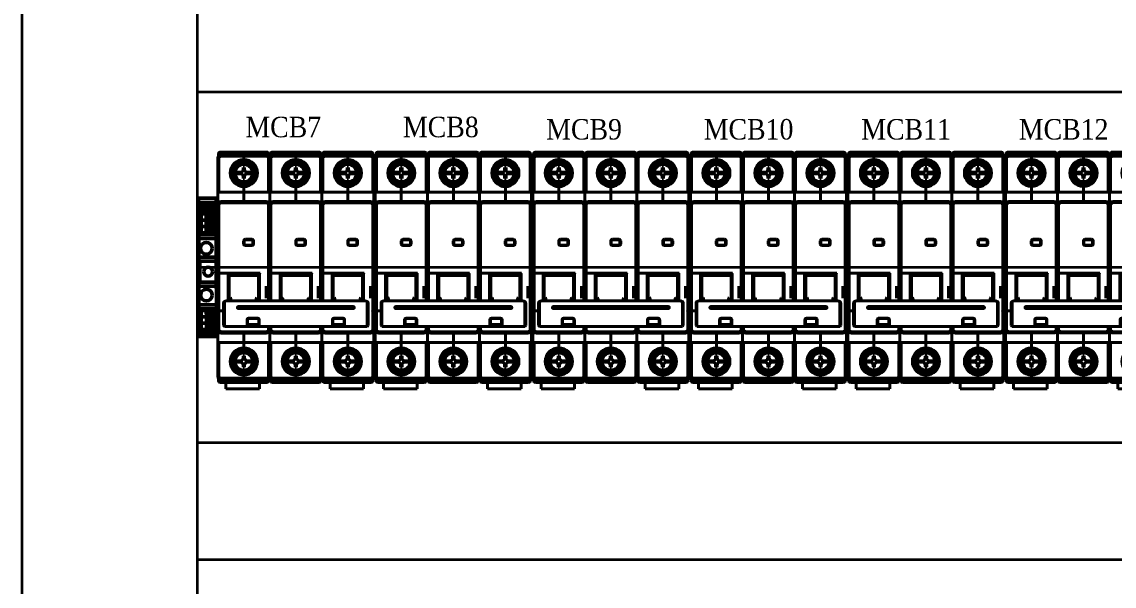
# Model space of a CAD drawing. Header units: millimetres. Extents: x 0 to 19177, y 0 to 12100.
# Drawn here: x 16885.1 to 17258.8, y 10705.7 to 10898.9 of the extents above; entities that cross this region are included whole.
import ezdxf

# ---------------------------------------------------------------- set-up
doc = ezdxf.new("R2010")
doc.units = ezdxf.units.MM
doc.header["$MEASUREMENT"] = 0
doc.linetypes.add('KM_SOLID', pattern=[0])
doc.layers.add('mang', color=4, linetype='Continuous')
for name, color, linetype, lineweight in [('NetDam', 7, 'Continuous', 35), ('Visible (ISO)', 7, 'Continuous', 50), ('粗线层', 3, 'KM_SOLID', 40)]:
    doc.layers.add(name, color=color, linetype=linetype, lineweight=lineweight)
doc.styles.add('HOATBF.shx', font='', dxfattribs={"width": 0.9})
doc.styles.get('HOATBF.shx').set_extended_font_data('.VnAvant')

# ---------------------------------------------------------------- blocks, each defined once
blk = doc.blocks.new('CHT.NXB-63 3P')
at = {"layer": '粗线层'}
for p, q in [((3611.76, -2245.59), (3611.76, -2244.89)), ((3628.36, -2244.19), (3612.46, -2244.19)), ((3628.36, -2245.19), (3612.56, -2245.19)), ((3628.36, -2245.59), (3612.56, -2245.59)), ((3620.46, -2247.84), (3620.46, -2244.19)), ((3629.06, -2244.89), (3629.06, -2245.49)), ((3629.56, -2245.59), (3629.56, -2244.89)), ((3646.16, -2244.19), (3630.26, -2244.19)), ((3646.16, -2245.19), (3630.36, -2245.19)), ((3646.16, -2245.59), (3630.36, -2245.59)), ((3638.26, -2247.84), (3638.26, -2244.19)), ((3646.86, -2244.89), (3646.86, -2245.49)), ((3647.36, -2245.59), (3647.36, -2244.89)), ((3663.96, -2244.19), (3648.06, -2244.19)), ((3663.96, -2245.19), (3648.16, -2245.19)), ((3663.96, -2245.59), (3648.16, -2245.59)), ((3656.06, -2247.84), (3656.06, -2244.19)), ((3664.66, -2244.89), (3664.66, -2245.49)), ((3611.56, -2262.17), (3611.56, -2246.19)), ((3611.96, -2246.19), (3611.96, -2257.89)), ((3620.21, -2250.09), (3620.21, -2249.44)), ((3620.21, -2249.44), (3620.71, -2249.44)), ((3620.71, -2250.09), (3620.71, -2249.44)), ((3628.96, -2257.89), (3628.96, -2246.19)), ((3629.36, -2262.17), (3629.36, -2246.19)), ((3629.76, -2246.19), (3629.76, -2257.89)), ((3638.01, -2250.09), (3638.01, -2249.44)), ((3638.01, -2249.44), (3638.51, -2249.44)), ((3638.51, -2250.09), (3638.51, -2249.44)), ((3646.76, -2257.89), (3646.76, -2246.19)), ((3647.16, -2262.17), (3647.16, -2246.19)), ((3647.56, -2246.19), (3647.56, -2257.89)), ((3655.81, -2250.09), (3655.81, -2249.44)), ((3655.81, -2249.44), (3656.31, -2249.44)), ((3656.31, -2250.09), (3656.31, -2249.44)), ((3664.56, -2257.89), (3664.56, -2246.19)), ((3664.96, -2320.99), (3664.96, -2246.19)), ((3619.21, -2251.09), (3617.14, -2251.09)), ((3619.21, -2251.59), (3617.14, -2251.59)), ((3618.97, -2251.09), (3618.97, -2251.59)), ((3619.67, -2251.7), (3619.67, -2250.98)), ((3620.1, -2250.55), (3620.82, -2250.55)), ((3620.82, -2252.13), (3620.1, -2252.13)), ((3620.21, -2253.24), (3620.21, -2252.59)), ((3620.21, -2253.24), (3620.71, -2253.24)), ((3620.71, -2253.24), (3620.71, -2252.59)), ((3621.25, -2250.98), (3621.25, -2251.7)), ((3623.78, -2251.09), (3621.71, -2251.09)), ((3623.78, -2251.59), (3621.71, -2251.59)), ((3621.95, -2251.09), (3621.95, -2251.59)), ((3637.01, -2251.09), (3634.94, -2251.09)), ((3637.01, -2251.59), (3634.94, -2251.59)), ((3636.77, -2251.09), (3636.77, -2251.59)), ((3637.47, -2251.7), (3637.47, -2250.98)), ((3637.9, -2250.55), (3638.62, -2250.55)), ((3638.62, -2252.13), (3637.9, -2252.13)), ((3638.01, -2253.24), (3638.01, -2252.59)), ((3638.01, -2253.24), (3638.51, -2253.24)), ((3638.51, -2253.24), (3638.51, -2252.59)), ((3639.05, -2250.98), (3639.05, -2251.7)), ((3641.58, -2251.09), (3639.51, -2251.09)), ((3641.58, -2251.59), (3639.51, -2251.59)), ((3639.75, -2251.09), (3639.75, -2251.59)), ((3654.81, -2251.09), (3652.74, -2251.09)), ((3654.81, -2251.59), (3652.74, -2251.59)), ((3654.57, -2251.09), (3654.57, -2251.59)), ((3655.27, -2251.7), (3655.27, -2250.98)), ((3655.7, -2250.55), (3656.42, -2250.55)), ((3656.42, -2252.13), (3655.7, -2252.13)), ((3655.81, -2253.24), (3655.81, -2252.59)), ((3655.81, -2253.24), (3656.31, -2253.24)), ((3656.31, -2253.24), (3656.31, -2252.59)), ((3656.85, -2250.98), (3656.85, -2251.7)), ((3659.38, -2251.09), (3657.31, -2251.09)), ((3659.38, -2251.59), (3657.31, -2251.59)), ((3657.55, -2251.09), (3657.55, -2251.59)), ((3620.46, -2261.09), (3620.46, -2254.84)), ((3638.26, -2261.09), (3638.26, -2254.84)), ((3656.06, -2261.09), (3656.06, -2254.84)), ((3611.96, -2257.89), (3611.56, -2257.49)), ((3628.96, -2257.89), (3611.96, -2257.89)), ((3629.36, -2257.49), (3628.96, -2257.89)), ((3629.76, -2257.89), (3629.36, -2257.49)), ((3646.76, -2257.89), (3629.76, -2257.89)), ((3647.16, -2257.49), (3646.76, -2257.89)), ((3647.56, -2257.89), (3647.16, -2257.49)), ((3664.56, -2257.89), (3647.56, -2257.89)), ((3664.96, -2257.49), (3664.56, -2257.89)), ((3611.56, -2262.03), (3611.59, -2262.03)), ((3611.56, -2320.99), (3611.56, -2262.29)), ((3611.96, -2285.63), (3611.96, -2262.29)), ((3612.76, -2261.09), (3628.16, -2261.09)), ((3612.76, -2261.49), (3628.16, -2261.49)), ((3628.96, -2295.12), (3628.96, -2262.29)), ((3629.36, -2262.03), (3629.39, -2262.03)), ((3629.36, -2295.12), (3629.36, -2262.29)), ((3629.76, -2285.63), (3629.76, -2262.29)), ((3630.56, -2261.09), (3645.96, -2261.09)), ((3630.56, -2261.49), (3645.96, -2261.49)), ((3646.76, -2295.12), (3646.76, -2262.29)), ((3647.16, -2262.03), (3647.19, -2262.03)), ((3647.16, -2295.12), (3647.16, -2262.29)), ((3647.56, -2285.63), (3647.56, -2262.29)), ((3648.36, -2261.09), (3663.76, -2261.09)), ((3648.36, -2261.49), (3663.76, -2261.49)), ((3664.56, -2304.89), (3664.56, -2262.29)), ((3620.41, -2275.59), (3620.41, -2274.59)), ((3620.61, -2275.59), (3620.61, -2274.59)), ((3621.01, -2273.99), (3623.21, -2273.99)), ((3621.01, -2274.19), (3623.21, -2274.19)), ((3623.21, -2275.99), (3621.01, -2275.99)), ((3623.56, -2275.77), (3623.56, -2274.41)), ((3623.61, -2274.59), (3623.61, -2275.59)), ((3623.81, -2274.59), (3623.81, -2275.59)), ((3638.21, -2275.59), (3638.21, -2274.59)), ((3638.41, -2275.59), (3638.41, -2274.59)), ((3638.81, -2273.99), (3641.01, -2273.99)), ((3638.81, -2274.19), (3641.01, -2274.19)), ((3641.01, -2275.99), (3638.81, -2275.99)), ((3641.36, -2275.77), (3641.36, -2274.41)), ((3641.41, -2274.59), (3641.41, -2275.59)), ((3641.61, -2274.59), (3641.61, -2275.59)), ((3656.01, -2275.59), (3656.01, -2274.59)), ((3656.21, -2275.59), (3656.21, -2274.59)), ((3656.61, -2273.99), (3658.81, -2273.99)), ((3656.61, -2274.19), (3658.81, -2274.19)), ((3658.81, -2275.99), (3656.61, -2275.99)), ((3659.16, -2275.77), (3659.16, -2274.41)), ((3659.21, -2274.59), (3659.21, -2275.59)), ((3659.41, -2274.59), (3659.41, -2275.59)), ((3623.21, -2276.19), (3621.01, -2276.19)), ((3641.01, -2276.19), (3638.81, -2276.19)), ((3658.81, -2276.19), (3656.61, -2276.19)), ((3611.96, -2285.63), (3611.56, -2285.23)), ((3625.86, -2285.63), (3611.96, -2285.63)), ((3611.96, -2304.89), (3611.96, -2285.63)), ((3615.06, -2295.12), (3615.06, -2285.63)), ((3615.15, -2285.63), (3615.26, -2285.76)), ((3615.26, -2285.76), (3615.29, -2285.78)), ((3615.46, -2295.12), (3615.46, -2285.63)), ((3615.46, -2286.21), (3625.46, -2286.21)), ((3615.46, -2286.41), (3625.46, -2286.41)), ((3620.66, -2286.43), (3620.66, -2286.41)), ((3625.46, -2295.12), (3625.46, -2286.09)), ((3625.86, -2285.76), (3625.86, -2295.12)), ((3628.96, -2285.63), (3628.93, -2285.63)), ((3628.96, -2285.63), (3628.96, -2285.63)), ((3629.76, -2285.63), (3629.36, -2285.23)), ((3643.66, -2285.63), (3629.76, -2285.63)), ((3629.76, -2295.12), (3629.76, -2285.63)), ((3632.86, -2295.12), (3632.86, -2285.63)), ((3632.95, -2285.63), (3633.06, -2285.76)), ((3633.06, -2285.76), (3633.09, -2285.78)), ((3633.26, -2295.12), (3633.26, -2285.63)), ((3633.26, -2286.21), (3643.26, -2286.21)), ((3633.26, -2286.41), (3643.26, -2286.41)), ((3638.46, -2286.48), (3638.46, -2286.41)), ((3643.26, -2295.12), (3643.26, -2286.09)), ((3643.66, -2285.76), (3643.66, -2295.12)), ((3646.76, -2285.63), (3646.73, -2285.63)), ((3646.76, -2285.63), (3646.76, -2285.63)), ((3647.56, -2285.63), (3647.16, -2285.23)), ((3647.56, -2295.12), (3647.56, -2285.63)), ((3661.46, -2285.63), (3647.56, -2285.63)), ((3650.66, -2295.12), (3650.66, -2285.63)), ((3650.75, -2285.63), (3650.86, -2285.76)), ((3650.86, -2285.76), (3650.89, -2285.78)), ((3651.06, -2295.12), (3651.06, -2285.63)), ((3651.06, -2286.21), (3661.06, -2286.21)), ((3651.06, -2286.41), (3661.06, -2286.41)), ((3656.26, -2286.43), (3656.26, -2286.41)), ((3661.06, -2295.12), (3661.06, -2286.09)), ((3661.46, -2285.76), (3661.46, -2295.12)), ((3664.56, -2285.63), (3664.53, -2285.63)), ((3664.56, -2285.63), (3664.56, -2285.63)), ((3611.56, -2288.94), (3611.86, -2288.64)), ((3611.96, -2288.64), (3611.86, -2288.64)), ((3611.86, -2295.54), (3611.86, -2288.64)), ((3628.16, -2290.06), (3628.16, -2294.12)), ((3628.96, -2288.64), (3629.06, -2288.64)), ((3629.36, -2288.94), (3629.06, -2288.64)), ((3629.06, -2288.64), (3629.06, -2295.12)), ((3629.36, -2288.94), (3629.66, -2288.64)), ((3629.76, -2288.64), (3629.66, -2288.64)), ((3629.66, -2295.12), (3629.66, -2288.64)), ((3645.96, -2290.06), (3645.96, -2294.12)), ((3646.76, -2288.64), (3646.86, -2288.64)), ((3646.86, -2288.64), (3646.86, -2295.12)), ((3647.16, -2288.94), (3646.86, -2288.64)), ((3647.16, -2288.94), (3647.46, -2288.64)), ((3647.46, -2295.12), (3647.46, -2288.64)), ((3647.56, -2288.64), (3647.46, -2288.64)), ((3663.76, -2290.06), (3663.76, -2294.12)), ((3664.56, -2288.64), (3664.66, -2288.64)), ((3664.66, -2288.64), (3664.66, -2295.54)), ((3664.96, -2288.94), (3664.66, -2288.64)), ((3615.66, -2295.12), (3615.66, -2294.14)), ((3616.06, -2294.36), (3616.06, -2295.12)), ((3624.66, -2295.12), (3624.66, -2294.36)), ((3625.06, -2295.12), (3625.06, -2294.14)), ((3633.46, -2295.12), (3633.46, -2294.24)), ((3633.86, -2294.46), (3633.86, -2295.12)), ((3642.46, -2295.12), (3642.46, -2294.46)), ((3642.86, -2295.12), (3642.86, -2294.24)), ((3651.26, -2295.12), (3651.26, -2294.14)), ((3651.66, -2294.36), (3651.66, -2295.12)), ((3660.26, -2295.12), (3660.26, -2294.36)), ((3660.66, -2295.12), (3660.66, -2294.14)), ((3611.56, -2295.24), (3611.86, -2295.54)), ((3611.96, -2295.54), (3611.86, -2295.54)), ((3613.51, -2295.79), (3613.51, -2303.56)), ((3613.81, -2295.56), (3613.81, -2303.86)), ((3614.12, -2295.19), (3613.96, -2295.26)), ((3662.01, -2295.12), (3614.51, -2295.12)), ((3618.26, -2297.33), (3618.26, -2297.41)), ((3618.76, -2297), (3657.76, -2297)), ((3657.76, -2297.51), (3618.76, -2297.51)), ((3657.76, -2297.65), (3618.76, -2297.65)), ((3618.76, -2297.75), (3657.76, -2297.75)), ((3658.26, -2297.33), (3658.26, -2297.41)), ((3662.4, -2295.19), (3662.56, -2295.26)), ((3662.71, -2303.86), (3662.71, -2295.56)), ((3663.01, -2303.56), (3663.01, -2295.79)), ((3664.56, -2295.54), (3664.66, -2295.54)), ((3664.96, -2295.24), (3664.66, -2295.54)), ((3611.56, -2298.95), (3611.96, -2298.55)), ((3611.96, -2298.55), (3613.51, -2298.55)), ((3612.26, -2298.55), (3612.56, -2298.55)), ((3621.76, -2301.51), (3621.56, -2301.59)), ((3621.56, -2303.29), (3621.56, -2301.59)), ((3621.76, -2303.12), (3621.76, -2301.51)), ((3625.26, -2301.04), (3622.06, -2301.04)), ((3622.06, -2301.15), (3625.26, -2301.15)), ((3625.26, -2301.15), (3625.26, -2301.04)), ((3625.76, -2301.59), (3625.56, -2301.51)), ((3625.56, -2301.51), (3625.56, -2303.12)), ((3625.76, -2301.59), (3625.76, -2303.29)), ((3650.96, -2301.51), (3650.76, -2301.59)), ((3650.76, -2303.29), (3650.76, -2301.59)), ((3650.96, -2303.12), (3650.96, -2301.51)), ((3654.46, -2301.04), (3651.26, -2301.04)), ((3651.26, -2301.04), (3651.26, -2301.15)), ((3651.26, -2301.15), (3654.46, -2301.15)), ((3654.76, -2301.51), (3654.76, -2303.12)), ((3654.96, -2301.59), (3654.76, -2301.51)), ((3654.96, -2301.59), (3654.96, -2303.29)), ((3664.53, -2298.55), (3664.56, -2298.55)), ((3628.16, -2305.69), (3612.76, -2305.69)), ((3613.51, -2303.56), (3613.81, -2303.86)), ((3662.71, -2303.86), (3613.81, -2303.86)), ((3621.56, -2303.29), (3621.76, -2303.12)), ((3625.26, -2303.22), (3622.06, -2303.22)), ((3622.06, -2303.22), (3622.06, -2303.56)), ((3622.06, -2303.56), (3625.26, -2303.56)), ((3625.56, -2303.12), (3625.76, -2303.29)), ((3628.96, -2303.86), (3628.96, -2304.89)), ((3629.36, -2320.99), (3629.36, -2303.86)), ((3629.76, -2304.89), (3629.76, -2303.86)), ((3645.96, -2305.69), (3630.56, -2305.69)), ((3646.76, -2303.86), (3646.76, -2304.89)), ((3647.16, -2320.99), (3647.16, -2303.86)), ((3647.56, -2304.89), (3647.56, -2303.86)), ((3663.76, -2305.69), (3648.36, -2305.69)), ((3650.76, -2303.29), (3650.96, -2303.12)), ((3654.46, -2303.22), (3651.26, -2303.22)), ((3651.26, -2303.56), (3654.46, -2303.56)), ((3654.46, -2303.56), (3654.46, -2303.22)), ((3654.76, -2303.12), (3654.96, -2303.29)), ((3663.01, -2303.56), (3662.71, -2303.86)), ((3611.56, -2309.69), (3611.96, -2309.29)), ((3628.96, -2309.29), (3611.96, -2309.29)), ((3611.96, -2309.29), (3611.96, -2320.99)), ((3628.16, -2306.09), (3612.76, -2306.09)), ((3620.46, -2312.34), (3620.46, -2306.09)), ((3628.96, -2309.29), (3629.36, -2309.69)), ((3628.96, -2320.99), (3628.96, -2309.29)), ((3629.36, -2309.69), (3629.76, -2309.29)), ((3646.76, -2309.29), (3629.76, -2309.29)), ((3629.76, -2309.29), (3629.76, -2320.99)), ((3645.96, -2306.09), (3630.56, -2306.09)), ((3638.26, -2312.34), (3638.26, -2306.09)), ((3646.76, -2309.29), (3647.16, -2309.69)), ((3646.76, -2320.99), (3646.76, -2309.29)), ((3647.16, -2309.69), (3647.56, -2309.29)), ((3664.56, -2309.29), (3647.56, -2309.29)), ((3647.56, -2309.29), (3647.56, -2320.99)), ((3663.76, -2306.09), (3648.36, -2306.09)), ((3656.06, -2312.34), (3656.06, -2306.09)), ((3664.56, -2320.99), (3664.56, -2309.29)), ((3664.56, -2309.29), (3664.96, -2309.69)), ((3619.21, -2315.59), (3617.14, -2315.59)), ((3619.21, -2316.09), (3617.14, -2316.09)), ((3618.97, -2316.09), (3618.97, -2315.59)), ((3619.67, -2316.2), (3619.67, -2315.48)), ((3620.1, -2315.05), (3620.82, -2315.05)), ((3620.82, -2316.63), (3620.1, -2316.63)), ((3620.71, -2313.94), (3620.21, -2313.94)), ((3620.21, -2313.94), (3620.21, -2314.59)), ((3620.21, -2317.09), (3620.21, -2317.74)), ((3620.71, -2313.94), (3620.71, -2314.59)), ((3620.71, -2317.09), (3620.71, -2317.74)), ((3621.25, -2315.48), (3621.25, -2316.2)), ((3623.78, -2315.59), (3621.71, -2315.59)), ((3623.78, -2316.09), (3621.71, -2316.09)), ((3621.95, -2316.09), (3621.95, -2315.59)), ((3637.01, -2315.59), (3634.94, -2315.59)), ((3637.01, -2316.09), (3634.94, -2316.09)), ((3636.77, -2316.09), (3636.77, -2315.59)), ((3637.47, -2316.2), (3637.47, -2315.48)), ((3637.9, -2315.05), (3638.62, -2315.05)), ((3638.62, -2316.63), (3637.9, -2316.63)), ((3638.51, -2313.94), (3638.01, -2313.94)), ((3638.01, -2313.94), (3638.01, -2314.59)), ((3638.01, -2317.09), (3638.01, -2317.74)), ((3638.51, -2313.94), (3638.51, -2314.59)), ((3638.51, -2317.09), (3638.51, -2317.74)), ((3639.05, -2315.48), (3639.05, -2316.2)), ((3641.58, -2315.59), (3639.51, -2315.59)), ((3641.58, -2316.09), (3639.51, -2316.09)), ((3639.75, -2316.09), (3639.75, -2315.59)), ((3654.81, -2315.59), (3652.74, -2315.59)), ((3654.81, -2316.09), (3652.74, -2316.09)), ((3654.57, -2316.09), (3654.57, -2315.59)), ((3655.27, -2316.2), (3655.27, -2315.48)), ((3655.7, -2315.05), (3656.42, -2315.05)), ((3656.42, -2316.63), (3655.7, -2316.63)), ((3656.31, -2313.94), (3655.81, -2313.94)), ((3655.81, -2313.94), (3655.81, -2314.59)), ((3655.81, -2317.09), (3655.81, -2317.74)), ((3656.31, -2313.94), (3656.31, -2314.59)), ((3656.31, -2317.09), (3656.31, -2317.74)), ((3656.85, -2315.48), (3656.85, -2316.2)), ((3659.38, -2315.59), (3657.31, -2315.59)), ((3659.38, -2316.09), (3657.31, -2316.09)), ((3657.55, -2316.09), (3657.55, -2315.59)), ((3620.71, -2317.74), (3620.21, -2317.74)), ((3620.46, -2322.99), (3620.46, -2319.34)), ((3638.51, -2317.74), (3638.01, -2317.74)), ((3638.26, -2322.99), (3638.26, -2319.34)), ((3656.31, -2317.74), (3655.81, -2317.74)), ((3656.06, -2322.99), (3656.06, -2319.34)), ((3611.76, -2322.29), (3611.76, -2321.59)), ((3628.36, -2322.99), (3612.46, -2322.99)), ((3628.36, -2321.59), (3612.56, -2321.59)), ((3628.36, -2321.99), (3612.56, -2321.99)), ((3614.36, -2322.99), (3614.36, -2325.19)), ((3625.86, -2322.99), (3625.86, -2325.19)), ((3629.06, -2321.69), (3629.06, -2322.29)), ((3629.56, -2322.29), (3629.56, -2321.59)), ((3646.16, -2322.99), (3630.26, -2322.99)), ((3646.16, -2321.59), (3630.36, -2321.59)), ((3646.16, -2321.99), (3630.36, -2321.99)), ((3646.86, -2321.69), (3646.86, -2322.29)), ((3647.36, -2322.29), (3647.36, -2321.59)), ((3663.96, -2322.99), (3648.06, -2322.99)), ((3663.96, -2321.59), (3648.16, -2321.59)), ((3663.96, -2321.99), (3648.16, -2321.99)), ((3649.96, -2322.99), (3649.96, -2325.19)), ((3661.46, -2322.99), (3661.46, -2325.19)), ((3664.66, -2321.69), (3664.66, -2322.29)), ((3614.36, -2325.19), (3625.86, -2325.19)), ((3649.96, -2325.19), (3661.46, -2325.19))]:
    blk.add_line(p, q, dxfattribs=at)
for centre in [(3620.46, -2251.34), (3638.26, -2251.34), (3656.06, -2251.34), (3620.46, -2315.84), (3638.26, -2315.84), (3656.06, -2315.84)]:
    blk.add_circle(centre, 3.46, dxfattribs=at)
for centre, radius, start, end in [((3612.56, -2246.19), 1, 90, 180), ((3612.46, -2244.89), 0.7, 90, 180), ((3612.56, -2246.19), 0.6, 90, 180), ((3612.46, -2245.89), 0.7, 90, 130.6008), ((3628.36, -2244.89), 0.7, 0, 90), ((3628.36, -2246.19), 1, 0, 90), ((3628.36, -2246.19), 0.6, 0, 90), ((3630.36, -2246.19), 1, 90, 180), ((3630.26, -2244.89), 0.7, 90, 180), ((3630.36, -2246.19), 0.6, 90, 180), ((3630.26, -2245.89), 0.7, 90, 130.6008), ((3646.16, -2244.89), 0.7, 0, 90), ((3646.16, -2246.19), 1, 0, 90), ((3646.16, -2246.19), 0.6, 0, 90), ((3648.16, -2246.19), 1, 90, 180), ((3648.06, -2244.89), 0.7, 90, 180), ((3648.16, -2246.19), 0.6, 90, 180), ((3648.06, -2245.89), 0.7, 90, 130.6008), ((3663.96, -2244.89), 0.7, 0, 90), ((3663.96, -2246.19), 1, 0, 90), ((3663.96, -2246.19), 0.6, 0, 90), ((3620.46, -2251.34), 4.65, 90.0009, 269.9991), ((3620.46, -2251.34), 4.25, 90.001, 269.999), ((3620.46, -2251.34), 3.5, 90, 270), ((3620.46, -2251.34), 2.95, 4.8614, 175.1386), ((3620.46, -2251.34), 4.65, 270, 90), ((3620.46, -2251.34), 4.25, 270, 90), ((3638.26, -2251.34), 4.65, 90.0009, 269.9991), ((3638.26, -2251.34), 4.25, 90.001, 269.999), ((3638.26, -2251.34), 3.5, 90, 270), ((3638.26, -2251.34), 2.95, 4.8614, 175.1386), ((3638.26, -2251.34), 4.65, 270, 90), ((3638.26, -2251.34), 4.25, 270, 90), ((3656.06, -2251.34), 4.65, 90.0009, 269.9991), ((3656.06, -2251.34), 4.25, 90.001, 269.999), ((3656.06, -2251.34), 3.5, 90, 270), ((3656.06, -2251.34), 2.95, 4.8614, 175.1386), ((3656.06, -2251.34), 4.65, 270, 90), ((3656.06, -2251.34), 4.25, 270, 90), ((3620.46, -2251.34), 3.33, 175.6934, 184.3066), ((3620.46, -2251.34), 2.95, 184.8614, 355.1386), ((3619.21, -2250.09), 1, 270, 0), ((3619.21, -2252.59), 1, 0, 90), ((3620.46, -2251.34), 0.789, 145.0391, 214.9609), ((3620.46, -2251.34), 0.789, 55.0391, 124.9609), ((3620.46, -2251.34), 0.789, 235.0391, 304.9609), ((3621.71, -2250.09), 1, 180, 270), ((3621.71, -2252.59), 1, 90, 180), ((3620.46, -2251.34), 0.789, 325.0391, 34.9609), ((3620.46, -2251.34), 3.33, 355.6934, 4.3066), ((3638.26, -2251.34), 3.33, 175.6934, 184.3066), ((3638.26, -2251.34), 2.95, 184.8614, 355.1386), ((3637.01, -2250.09), 1, 270, 0), ((3637.01, -2252.59), 1, 0, 90), ((3638.26, -2251.34), 0.789, 145.0391, 214.9609), ((3638.26, -2251.34), 0.789, 55.0391, 124.9609), ((3638.26, -2251.34), 0.789, 235.0391, 304.9609), ((3639.51, -2250.09), 1, 180, 270), ((3639.51, -2252.59), 1, 90, 180), ((3638.26, -2251.34), 0.789, 325.0391, 34.9609), ((3638.26, -2251.34), 3.33, 355.6934, 4.3066), ((3656.06, -2251.34), 3.33, 175.6934, 184.3066), ((3656.06, -2251.34), 2.95, 184.8614, 355.1386), ((3654.81, -2250.09), 1, 270, 0), ((3654.81, -2252.59), 1, 0, 90), ((3656.06, -2251.34), 0.789, 145.0391, 214.9609), ((3656.06, -2251.34), 0.789, 55.0391, 124.9609), ((3656.06, -2251.34), 0.789, 235.0391, 304.9609), ((3657.31, -2250.09), 1, 180, 270), ((3657.31, -2252.59), 1, 90, 180), ((3656.06, -2251.34), 0.789, 325.0391, 34.9609), ((3656.06, -2251.34), 3.33, 355.6934, 4.3066), ((3612.76, -2262.29), 1.2, 90, 180), ((3612.76, -2262.29), 0.8, 90, 180), ((3628.16, -2262.29), 1.2, 0, 90), ((3628.16, -2262.29), 0.8, 0, 90), ((3630.56, -2262.29), 1.2, 90, 180), ((3630.56, -2262.29), 0.8, 90, 180), ((3645.96, -2262.29), 1.2, 0, 90), ((3645.96, -2262.29), 0.8, 0, 90), ((3648.36, -2262.29), 1.2, 90, 180), ((3648.36, -2262.29), 0.8, 90, 180), ((3663.76, -2262.29), 1.2, 0, 90), ((3663.76, -2262.29), 0.8, 0, 90), ((3621.01, -2274.59), 0.6, 90, 180), ((3621.01, -2275.59), 0.6, 180, 270), ((3621.01, -2274.59), 0.4, 90, 180), ((3621.01, -2275.59), 0.4, 180, 270), ((3623.21, -2274.59), 0.6, 0, 90), ((3623.21, -2274.59), 0.4, 0, 90), ((3623.21, -2275.59), 0.6, 270, 0), ((3623.21, -2275.59), 0.4, 270, 0), ((3638.81, -2274.59), 0.6, 90, 180), ((3638.81, -2275.59), 0.6, 180, 270), ((3638.81, -2274.59), 0.4, 90, 180), ((3638.81, -2275.59), 0.4, 180, 270), ((3641.01, -2274.59), 0.6, 0, 90), ((3641.01, -2274.59), 0.4, 0, 90), ((3641.01, -2275.59), 0.6, 270, 0), ((3641.01, -2275.59), 0.4, 270, 0), ((3656.61, -2274.59), 0.6, 90, 180), ((3656.61, -2275.59), 0.6, 180, 270), ((3656.61, -2274.59), 0.4, 90, 180), ((3656.61, -2275.59), 0.4, 180, 270), ((3658.81, -2274.59), 0.6, 0, 90), ((3658.81, -2274.59), 0.4, 0, 90), ((3658.81, -2275.59), 0.6, 270, 0), ((3658.81, -2275.59), 0.4, 270, 0), ((3555.76, -2338.87), 79.75, 41.5409, 41.727), ((3680.34, -2333.87), 72.77, 138.4787, 138.9562), ((3611.89, -2268.56), 24.14, 314.9912, 315.3683), ((3573.56, -2338.87), 79.75, 41.5409, 41.727), ((3698.14, -2333.87), 72.77, 138.4787, 138.9562), ((3629.69, -2268.56), 24.14, 314.9912, 315.3683), ((3591.36, -2338.87), 79.75, 41.5409, 41.727), ((3715.94, -2333.87), 72.77, 138.4787, 138.9562), ((3647.49, -2268.56), 24.14, 314.9912, 315.3683), ((3612.76, -2304.89), 1.2, 180, 270), ((3612.76, -2304.89), 0.8, 180, 270), ((3628.16, -2304.89), 1.2, 270, 0), ((3628.16, -2304.89), 0.8, 270, 0), ((3630.56, -2304.89), 1.2, 180, 270), ((3630.56, -2304.89), 0.8, 180, 270), ((3645.96, -2304.89), 1.2, 270, 0), ((3645.96, -2304.89), 0.8, 270, 0), ((3648.36, -2304.89), 1.2, 180, 270), ((3648.36, -2304.89), 0.8, 180, 270), ((3663.76, -2304.89), 1.2, 270, 0), ((3663.76, -2304.89), 0.8, 270, 0), ((3620.46, -2315.84), 4.65, 90.0009, 269.9991), ((3620.46, -2315.84), 4.25, 90.001, 269.999), ((3620.46, -2315.84), 3.5, 90, 270), ((3620.46, -2315.84), 2.95, 4.8614, 175.1386), ((3620.46, -2315.84), 4.65, 270, 90), ((3620.46, -2315.84), 4.25, 270, 90), ((3638.26, -2315.84), 4.65, 90.0009, 269.9991), ((3638.26, -2315.84), 4.25, 90.001, 269.999), ((3638.26, -2315.84), 3.5, 90, 270), ((3638.26, -2315.84), 2.95, 4.8614, 175.1386), ((3638.26, -2315.84), 4.65, 270, 90), ((3638.26, -2315.84), 4.25, 270, 90), ((3656.06, -2315.84), 4.65, 90.0009, 269.9991), ((3656.06, -2315.84), 4.25, 90.001, 269.999), ((3656.06, -2315.84), 3.5, 90, 270), ((3656.06, -2315.84), 2.95, 4.8614, 175.1386), ((3656.06, -2315.84), 4.65, 270, 90), ((3656.06, -2315.84), 4.25, 270, 90), ((3620.46, -2315.84), 3.33, 175.6934, 184.3066), ((3620.46, -2315.84), 2.95, 184.8614, 355.1386), ((3619.21, -2314.59), 1, 270, 0), ((3619.21, -2317.09), 1, 0, 90), ((3620.46, -2315.84), 0.789, 145.0391, 214.9609), ((3620.46, -2315.84), 0.789, 55.0391, 124.9609), ((3620.46, -2315.84), 0.789, 235.0391, 304.9609), ((3621.71, -2314.59), 1, 180, 270), ((3621.71, -2317.09), 1, 90, 180), ((3620.46, -2315.84), 0.789, 325.0391, 34.9609), ((3620.46, -2315.84), 3.33, 355.6934, 4.3066), ((3638.26, -2315.84), 3.33, 175.6934, 184.3066), ((3638.26, -2315.84), 2.95, 184.8614, 355.1386), ((3637.01, -2314.59), 1, 270, 0), ((3637.01, -2317.09), 1, 0, 90), ((3638.26, -2315.84), 0.789, 145.0391, 214.9609), ((3638.26, -2315.84), 0.789, 55.0391, 124.9609), ((3638.26, -2315.84), 0.789, 235.0391, 304.9609), ((3639.51, -2314.59), 1, 180, 270), ((3639.51, -2317.09), 1, 90, 180), ((3638.26, -2315.84), 0.789, 325.0391, 34.9609), ((3638.26, -2315.84), 3.33, 355.6934, 4.3066), ((3656.06, -2315.84), 3.33, 175.6934, 184.3066), ((3656.06, -2315.84), 2.95, 184.8614, 355.1386), ((3654.81, -2314.59), 1, 270, 0), ((3654.81, -2317.09), 1, 0, 90), ((3656.06, -2315.84), 0.789, 145.0391, 214.9609), ((3656.06, -2315.84), 0.789, 55.0391, 124.9609), ((3656.06, -2315.84), 0.789, 235.0391, 304.9609), ((3657.31, -2314.59), 1, 180, 270), ((3657.31, -2317.09), 1, 90, 180), ((3656.06, -2315.84), 0.789, 325.0391, 34.9609), ((3656.06, -2315.84), 3.33, 355.6934, 4.3066), ((3612.56, -2320.99), 1, 180, 270), ((3612.46, -2322.29), 0.7, 180, 270), ((3612.56, -2320.99), 0.6, 180, 270), ((3612.46, -2321.29), 0.7, 229.6123, 270), ((3628.36, -2320.99), 1, 270, 0), ((3628.36, -2320.99), 0.6, 270, 0), ((3628.36, -2322.29), 0.7, 270, 0), ((3630.36, -2320.99), 1, 180, 270), ((3630.26, -2322.29), 0.7, 180, 270), ((3630.36, -2320.99), 0.6, 180, 270), ((3630.26, -2321.29), 0.7, 229.6123, 270), ((3646.16, -2320.99), 1, 270, 0), ((3646.16, -2320.99), 0.6, 270, 0), ((3646.16, -2322.29), 0.7, 270, 0), ((3648.16, -2320.99), 1, 180, 270), ((3648.06, -2322.29), 0.7, 180, 270), ((3648.16, -2320.99), 0.6, 180, 270), ((3648.06, -2321.29), 0.7, 229.6123, 270), ((3663.96, -2320.99), 1, 270, 0), ((3663.96, -2320.99), 0.6, 270, 0), ((3663.96, -2322.29), 0.7, 270, 0)]:
    blk.add_arc(centre, radius, start, end, dxfattribs=at)
for points, start_tangent, end_tangent in [([(3611.96, -2285.97), (3611.98, -2285.84), (3612.05, -2285.73)], (0, 1), (0.677993, 0.735069)), ([(3612.05, -2285.73), (3612.15, -2285.65)], (0.677993, 0.735069), (0.914358, 0.404907)), ([(3612.15, -2285.65), (3612.26, -2285.63)], (0.914358, 0.404907), (1, 0)), ([(3626.02, -2285.58), (3625.93, -2285.62), (3625.86, -2285.63)], (-0.892886, -0.450283), (-1, 0)), ([(3625.86, -2285.76), (3625.87, -2285.72), (3625.9, -2285.68), (3625.97, -2285.61)], (-0.000001, 1), (0.779463, 0.626449)), ([(3625.97, -2285.61), (3625.98, -2285.6), (3626.02, -2285.58)], (0.779463, 0.626449), (0.892886, 0.450283)), ([(3628.66, -2285.58), (3628.82, -2285.61), (3628.89, -2285.63), (3628.93, -2285.63)], (0.977632, -0.210321), (0.999991, -0.004183)), ([(3629.07, -2285.52), (3629.36, -2285.22)], (0.702438, 0.711745), (0.675361, 0.737487)), ([(3629.76, -2285.97), (3629.78, -2285.84), (3629.85, -2285.73)], (0, 1), (0.677993, 0.735069)), ([(3629.85, -2285.73), (3629.95, -2285.65)], (0.677993, 0.735069), (0.914358, 0.404907)), ([(3629.95, -2285.65), (3630.06, -2285.63)], (0.914358, 0.404907), (1, 0)), ([(3643.82, -2285.58), (3643.73, -2285.62), (3643.66, -2285.63)], (-0.892886, -0.450283), (-1, 0)), ([(3643.66, -2285.76), (3643.67, -2285.72), (3643.7, -2285.68), (3643.77, -2285.61)], (-0.000001, 1), (0.779463, 0.626449)), ([(3643.77, -2285.61), (3643.78, -2285.6), (3643.82, -2285.58)], (0.779463, 0.626449), (0.892886, 0.450283)), ([(3646.46, -2285.58), (3646.62, -2285.61), (3646.69, -2285.63), (3646.73, -2285.63)], (0.977632, -0.210321), (0.999991, -0.004183)), ([(3646.87, -2285.52), (3647.16, -2285.22)], (0.702438, 0.711745), (0.675361, 0.737487)), ([(3647.56, -2285.97), (3647.58, -2285.84), (3647.65, -2285.73)], (0, 1), (0.677993, 0.735069)), ([(3647.65, -2285.73), (3647.75, -2285.65)], (0.677993, 0.735069), (0.914358, 0.404907)), ([(3647.75, -2285.65), (3647.86, -2285.63)], (0.914358, 0.404907), (1, 0)), ([(3661.62, -2285.58), (3661.53, -2285.62), (3661.46, -2285.63)], (-0.892886, -0.450283), (-1, 0)), ([(3661.46, -2285.76), (3661.47, -2285.72), (3661.5, -2285.68), (3661.57, -2285.61)], (-0.000001, 1), (0.779463, 0.626449)), ([(3661.57, -2285.61), (3661.58, -2285.6), (3661.62, -2285.58)], (0.779463, 0.626449), (0.892886, 0.450283)), ([(3664.26, -2285.58), (3664.42, -2285.61), (3664.49, -2285.63), (3664.53, -2285.63)], (0.977632, -0.210321), (0.999991, -0.004183)), ([(3664.67, -2285.52), (3664.96, -2285.22)], (0.702438, 0.711745), (0.675361, 0.737487)), ([(3616.05, -2294.32), (3616.02, -2294.23), (3615.99, -2294.13), (3615.89, -2293.91)], (-0.268942, 0.963156), (-0.425203, 0.905098)), ([(3616.05, -2294.32), (3616.06, -2294.36)], (0.268942, -0.963156), (0, -1)), ([(3624.66, -2294.32), (3624.69, -2294.23), (3624.73, -2294.13), (3624.82, -2293.91)], (0.268942, 0.963156), (0.425203, 0.905098)), ([(3624.66, -2294.36), (3624.66, -2294.32)], (0, 1), (0.268942, 0.963156)), ([(3633.85, -2294.42), (3633.82, -2294.33), (3633.79, -2294.22), (3633.69, -2294.01)], (-0.26454, 0.964375), (-0.427017, 0.904244)), ([(3633.85, -2294.42), (3633.86, -2294.46)], (0.26454, -0.964375), (0, -1)), ([(3642.46, -2294.42), (3642.49, -2294.33), (3642.53, -2294.22), (3642.62, -2294.01)], (0.26454, 0.964375), (0.427017, 0.904244)), ([(3642.46, -2294.46), (3642.46, -2294.42)], (0, 1), (0.26454, 0.964375)), ([(3651.65, -2294.32), (3651.62, -2294.23), (3651.59, -2294.13), (3651.49, -2293.91)], (-0.268942, 0.963156), (-0.425203, 0.905098)), ([(3651.65, -2294.32), (3651.66, -2294.36)], (0.268942, -0.963156), (0, -1)), ([(3660.26, -2294.32), (3660.29, -2294.23), (3660.33, -2294.13), (3660.42, -2293.91)], (0.268942, 0.963156), (0.425203, 0.905098)), ([(3660.26, -2294.36), (3660.26, -2294.32)], (0, 1), (0.268942, 0.963156)), ([(3612.05, -2298.46), (3611.98, -2298.34), (3611.96, -2298.21)], (-0.677993, 0.735069), (0, 1)), ([(3613.51, -2295.79), (3613.54, -2295.64), (3613.63, -2295.49), (3613.77, -2295.36), (3613.96, -2295.26)], (0, 1), (0.920349, 0.391097)), ([(3613.81, -2295.56), (3613.83, -2295.45), (3613.9, -2295.34)], (0, 1), (0.670322, 0.742071)), ([(3613.9, -2295.34), (3613.95, -2295.3), (3614.12, -2295.19)], (0.670322, 0.742071), (0.920425, 0.390919)), ([(3614.12, -2295.19), (3614.21, -2295.16), (3614.51, -2295.12)], (0.920425, 0.390919), (1, 0)), ([(3618.26, -2297.33), (3618.27, -2297.26), (3618.32, -2297.18), (3618.39, -2297.12), (3618.48, -2297.07)], (0, 1), (0.920397, 0.390985)), ([(3618.27, -2297.4), (3618.26, -2297.38), (3618.26, -2297.33)], (-0.323915, 0.946086), (0, 1)), ([(3618.76, -2297.75), (3618.57, -2297.72), (3618.4, -2297.64), (3618.3, -2297.53), (3618.26, -2297.41)], (-1, 0), (-0.000005, 1)), ([(3618.76, -2297.65), (3618.59, -2297.64), (3618.44, -2297.58), (3618.33, -2297.5), (3618.27, -2297.4)], (-1, 0), (-0.323915, 0.946086)), ([(3618.76, -2297.51), (3618.56, -2297.48), (3618.48, -2297.44), (3618.41, -2297.38), (3618.37, -2297.32), (3618.36, -2297.26), (3618.37, -2297.19), (3618.41, -2297.13)], (-1, 0), (0.665521, 0.746379)), ([(3618.41, -2297.13), (3618.44, -2297.1), (3618.54, -2297.04)], (0.665521, 0.746379), (0.920158, 0.391546)), ([(3618.54, -2297.04), (3618.59, -2297.02), (3618.76, -2297)], (0.920158, 0.391546), (1, 0)), ([(3657.76, -2297), (3657.82, -2297), (3657.98, -2297.04)], (1, 0), (0.920156, -0.391552)), ([(3658.1, -2297.13), (3658.14, -2297.19), (3658.16, -2297.26), (3658.14, -2297.32), (3658.1, -2297.38), (3658.04, -2297.44), (3657.96, -2297.48), (3657.76, -2297.51)], (0.672433, -0.740158), (-1, 0)), ([(3658.26, -2297.33), (3658.25, -2297.4), (3658.22, -2297.46), (3658.11, -2297.56), (3657.95, -2297.63), (3657.76, -2297.65)], (0, -1), (-1, 0)), ([(3658.26, -2297.41), (3658.22, -2297.53), (3658.11, -2297.64), (3657.95, -2297.72), (3657.76, -2297.75)], (0.000005, -1), (-1, 0)), ([(3657.98, -2297.04), (3658.02, -2297.06), (3658.1, -2297.13)], (0.920156, -0.391552), (0.672433, -0.740158)), ([(3658.03, -2297.07), (3658.13, -2297.12), (3658.2, -2297.18), (3658.24, -2297.26), (3658.26, -2297.33)], (0.920397, -0.390985), (0, -1)), ([(3662.01, -2295.12), (3662.11, -2295.12), (3662.39, -2295.19)], (1, 0), (0.920425, -0.390918)), ([(3662.39, -2295.19), (3662.46, -2295.22), (3662.61, -2295.34)], (0.920425, -0.390918), (0.670349, -0.742046)), ([(3662.56, -2295.26), (3662.75, -2295.36), (3662.89, -2295.49), (3662.98, -2295.64), (3663.01, -2295.79)], (0.920349, -0.391097), (0, -1)), ([(3662.61, -2295.34), (3662.68, -2295.45), (3662.71, -2295.56)], (0.670349, -0.742046), (0, -1)), ([(3612.15, -2298.53), (3612.05, -2298.46)], (-0.914358, 0.404907), (-0.677993, 0.735069)), ([(3612.26, -2298.55), (3612.15, -2298.53)], (-1, 0), (-0.914358, 0.404907)), ([(3622.06, -2301.04), (3621.86, -2301.09), (3621.69, -2301.22), (3621.59, -2301.39), (3621.56, -2301.59)], (-1, 0.000483), (0.002135, -0.999998)), ([(3621.76, -2301.51), (3621.78, -2301.39), (3621.84, -2301.27), (3621.93, -2301.18), (3622.06, -2301.15)], (0.000005, 1), (1, -0.000238)), ([(3625.76, -2301.59), (3625.72, -2301.39), (3625.62, -2301.22), (3625.46, -2301.09), (3625.26, -2301.04)], (0.002031, 0.999998), (-0.999997, -0.002394)), ([(3625.26, -2301.15), (3625.38, -2301.18), (3625.48, -2301.27), (3625.54, -2301.39), (3625.56, -2301.51)], (0.999998, 0.001762), (0, -1)), ([(3651.26, -2301.04), (3651.06, -2301.09), (3650.89, -2301.22), (3650.79, -2301.39), (3650.76, -2301.59)], (-0.999997, 0.002394), (0.002026, -0.999998)), ([(3650.96, -2301.51), (3650.98, -2301.39), (3651.04, -2301.27), (3651.13, -2301.18), (3651.26, -2301.15)], (0, 1), (0.999998, -0.001762)), ([(3654.96, -2301.59), (3654.92, -2301.39), (3654.82, -2301.22), (3654.66, -2301.09), (3654.46, -2301.04)], (0.002143, 0.999998), (-1, -0.000483)), ([(3654.46, -2301.15), (3654.58, -2301.18), (3654.68, -2301.27), (3654.74, -2301.39), (3654.76, -2301.51)], (1, 0.000238), (0.000005, -1)), ([(3664.47, -2298.56), (3664.42, -2298.57), (3664.26, -2298.6)], (-0.983358, -0.181676), (-0.977629, -0.210335)), ([(3664.53, -2298.55), (3664.52, -2298.55), (3664.47, -2298.56)], (-0.999996, 0.002845), (-0.983358, -0.181676)), ([(3664.96, -2298.96), (3664.86, -2298.86), (3664.56, -2298.55)], (-0.67535, 0.737498), (-0.707107, 0.707107)), ([(3621.56, -2303.29), (3621.57, -2303.35), (3621.59, -2303.4), (3621.64, -2303.44), (3621.69, -2303.48), (3621.86, -2303.54), (3622.06, -2303.56)], (-0.003109, -0.999995), (1, 0.000987)), ([(3622.06, -2303.22), (3621.93, -2303.22), (3621.84, -2303.2), (3621.8, -2303.18), (3621.78, -2303.17), (3621.76, -2303.15), (3621.76, -2303.12)], (-0.999998, 0.001773), (0, 1)), ([(3625.56, -2303.12), (3625.55, -2303.15), (3625.54, -2303.17), (3625.51, -2303.18), (3625.48, -2303.2), (3625.38, -2303.22), (3625.26, -2303.22)], (-0.000012, -1), (-1, -0.000238)), ([(3625.26, -2303.56), (3625.46, -2303.54), (3625.62, -2303.48), (3625.68, -2303.44), (3625.72, -2303.4), (3625.75, -2303.35), (3625.76, -2303.29)], (1, -0.000198), (-0.003319, 0.999994)), ([(3650.76, -2303.29), (3650.77, -2303.35), (3650.79, -2303.4), (3650.84, -2303.44), (3650.89, -2303.48), (3651.06, -2303.54), (3651.26, -2303.56)], (-0.003332, -0.999994), (1, 0.000198)), ([(3651.26, -2303.22), (3651.13, -2303.22), (3651.04, -2303.2), (3651, -2303.18), (3650.98, -2303.17), (3650.96, -2303.15), (3650.96, -2303.12)], (-1, 0.000238), (-0.000012, 1)), ([(3654.76, -2303.12), (3654.75, -2303.15), (3654.74, -2303.17), (3654.71, -2303.18), (3654.68, -2303.2), (3654.58, -2303.22), (3654.46, -2303.22)], (0, -1), (-0.999998, -0.001773)), ([(3654.46, -2303.56), (3654.66, -2303.54), (3654.82, -2303.48), (3654.88, -2303.44), (3654.92, -2303.4), (3654.95, -2303.35), (3654.96, -2303.29)], (1, -0.000987), (-0.0031, 0.999995))]:
    blk.add_spline(points, degree=3, dxfattribs=dict(at, start_tangent=start_tangent, end_tangent=end_tangent))

msp = doc.modelspace()

# ---------------------------------------------------------------- linework, layer by layer
at = {"layer": 'NetDam', "color": 0}
for p, q in [((16885.09, 11724.87), (16885.09, 10124.87)), ((16945.09, 11664.87), (16945.09, 10184.87)), ((16945.09, 10874.87), (17575.09, 10874.87)), ((16945.09, 10814.87), (17575.09, 10814.87)), ((16952.12, 10814.87), (16951.62, 10814.87)), ((16945.09, 10754.87), (17575.09, 10754.87)), ((16945.09, 10714.87), (17575.09, 10714.87))]:
    msp.add_line(p, q, dxfattribs=at)
at = {"layer": 'Visible (ISO)'}
for p, q in [((16945.59, 10837.07), (16945.59, 10838.57)), ((16945.59, 10838.57), (16951.59, 10838.57)), ((16951.61, 10824.33), (16951.59, 10838.57)), ((16945.6, 10836.37), (16945.59, 10837.07)), ((16945.59, 10837.07), (16951.59, 10837.07)), ((16945.6, 10836.37), (16951.6, 10836.37)), ((16945.6, 10836.37), (16945.6, 10835.77)), ((16945.6, 10835.37), (16945.6, 10835.77)), ((16945.6, 10834.88), (16945.6, 10835.37)), ((16945.6, 10835.37), (16951.6, 10835.37)), ((16945.6, 10834.88), (16951.6, 10834.88)), ((16945.6, 10834.59), (16945.6, 10834.88)), ((16946.4, 10834.6), (16945.6, 10834.59)), ((16945.6, 10834.59), (16945.61, 10826.04)), ((16946.41, 10826.04), (16946.4, 10834.6)), ((16946.4, 10834.31), (16951.6, 10834.32)), ((16947.6, 10832.61), (16947.6, 10833.76)), ((16947.6, 10833.76), (16951.6, 10833.76)), ((16947.6, 10833.04), (16951.6, 10833.05)), ((16947.6, 10832.61), (16951.6, 10832.61)), ((16947.6, 10830.41), (16947.6, 10831.57)), ((16947.6, 10831.57), (16951.6, 10831.57)), ((16947.6, 10830.85), (16951.6, 10830.85)), ((16947.6, 10830.41), (16951.6, 10830.42)), ((16947.6, 10829.37), (16951.6, 10829.38)), ((16947.61, 10828.22), (16947.6, 10829.37)), ((16947.61, 10828.66), (16951.61, 10828.66)), ((16947.61, 10828.22), (16951.61, 10828.23)), ((16947.61, 10827.18), (16951.61, 10827.19)), ((16947.61, 10826.04), (16947.61, 10827.18)), ((16945.61, 10826.04), (16951.61, 10826.05)), ((16945.61, 10824.77), (16945.61, 10826.04)), ((16945.62, 10818.37), (16945.61, 10824.77)), ((16945.61, 10824.77), (16951.61, 10824.77)), ((16947.61, 10826.47), (16951.61, 10826.47)), ((16951.61, 10823.75), (16951.61, 10824.33)), ((16951.61, 10823.75), (16951.62, 10820.23)), ((16951.62, 10819.66), (16951.62, 10820.23)), ((16951.62, 10817.62), (16951.62, 10819.66)), ((16945.63, 10808.37), (16945.62, 10818.37)), ((16945.62, 10818.37), (16951.62, 10818.37)), ((16946.02, 10816.97), (16946.03, 10809.77)), ((16951.62, 10816.97), (16946.02, 10816.97)), ((16951.62, 10817.41), (16951.62, 10817.62)), ((16951.65, 10797.74), (16951.62, 10817.41)), ((16945.64, 10801.97), (16945.63, 10808.37)), ((16945.63, 10808.37), (16951.63, 10808.37)), ((16946.03, 10809.77), (16951.63, 10809.77)), ((16945.64, 10800.69), (16945.64, 10801.97)), ((16945.64, 10801.97), (16951.64, 10801.97)), ((16945.64, 10800.69), (16951.64, 10800.7)), ((16945.65, 10792.14), (16945.64, 10800.69)), ((16946.44, 10800.69), (16946.45, 10792.14)), ((16947.64, 10799.55), (16947.64, 10800.7)), ((16947.64, 10800.27), (16951.64, 10800.28)), ((16947.64, 10799.55), (16951.64, 10799.56)), ((16947.65, 10798.51), (16951.65, 10798.52)), ((16947.65, 10797.36), (16947.65, 10798.51)), ((16947.65, 10798.08), (16951.65, 10798.08)), ((16947.65, 10797.36), (16951.65, 10797.37)), ((16951.65, 10791.17), (16951.65, 10797.74)), ((16947.65, 10796.32), (16951.65, 10796.33)), ((16947.65, 10795.17), (16947.65, 10796.32)), ((16947.65, 10795.89), (16951.65, 10795.89)), ((16947.65, 10795.17), (16951.65, 10795.17)), ((16947.65, 10792.98), (16947.65, 10794.13)), ((16947.65, 10794.13), (16951.65, 10794.13)), ((16947.65, 10793.69), (16951.65, 10793.7)), ((16945.65, 10791.85), (16945.65, 10792.14)), ((16946.45, 10792.14), (16945.65, 10792.14)), ((16945.65, 10791.85), (16951.65, 10791.86)), ((16945.65, 10791.37), (16945.65, 10791.85)), ((16945.65, 10791.37), (16945.65, 10791.17)), ((16945.65, 10791.37), (16951.65, 10791.37)), ((16945.65, 10791.17), (16951.65, 10791.17)), ((16946.45, 10792.42), (16951.65, 10792.43)), ((16947.65, 10792.98), (16951.65, 10792.98))]:
    msp.add_line(p, q, dxfattribs=at)
for centre, radius, start, end in [((16948.21, 10821.37), 2, 0.0753, 180.0753), ((16948.21, 10821.37), 2, 180.0753, 0.0753), ((16948.83, 10813.37), 1.5, 0.0753, 180.0753), ((16948.83, 10813.37), 1.5, 180.0753, 0.0753), ((16948.24, 10805.37), 2, 0.0753, 180.0753), ((16948.24, 10805.37), 2, 180.0753, 0.0753)]:
    msp.add_arc(centre, radius, start, end, dxfattribs=at)

# ---------------------------------------------------------------- block references
at = {"color": 6}
for p in [(13340.57, 13098.47), (13394.47, 13098.47), (13448.37, 13098.47), (13502.27, 13098.47), (13556.17, 13098.47), (13610.07, 13098.48)]:
    msp.add_blockref('CHT.NXB-63 3P', p, dxfattribs=at)

# ---------------------------------------------------------------- texts
at = {"layer": 'mang', "color": 0, "char_height": 7, "width": 21.3239, "attachment_point": 1, "style": 'HOATBF.shx'}
for s, insert in [('{\\fTimes New Roman|b0|i0|c0|p18;\\C1;MCB7}', (16961.59, 10866.39)), ('{\\fTimes New Roman|b0|i0|c0|p18;\\C1;MCB8}', (17015.49, 10866.39)), ('{\\fTimes New Roman|b0|i0|c0|p18;\\C1;MCB9}', (17064.51, 10865.6)), ('{\\fTimes New Roman|b0|i0|c0|p18;\\C1;MCB10}', (17118.41, 10865.6)), ('{\\fTimes New Roman|b0|i0|c0|p18;\\C1;MCB11}', (17172.31, 10865.6)), ('{\\fTimes New Roman|b0|i0|c0|p18;\\C1;MCB12}', (17226.21, 10865.6))]:
    msp.add_mtext(s, dxfattribs=dict(at, insert=insert))

doc.saveas('drawing.dxf')
